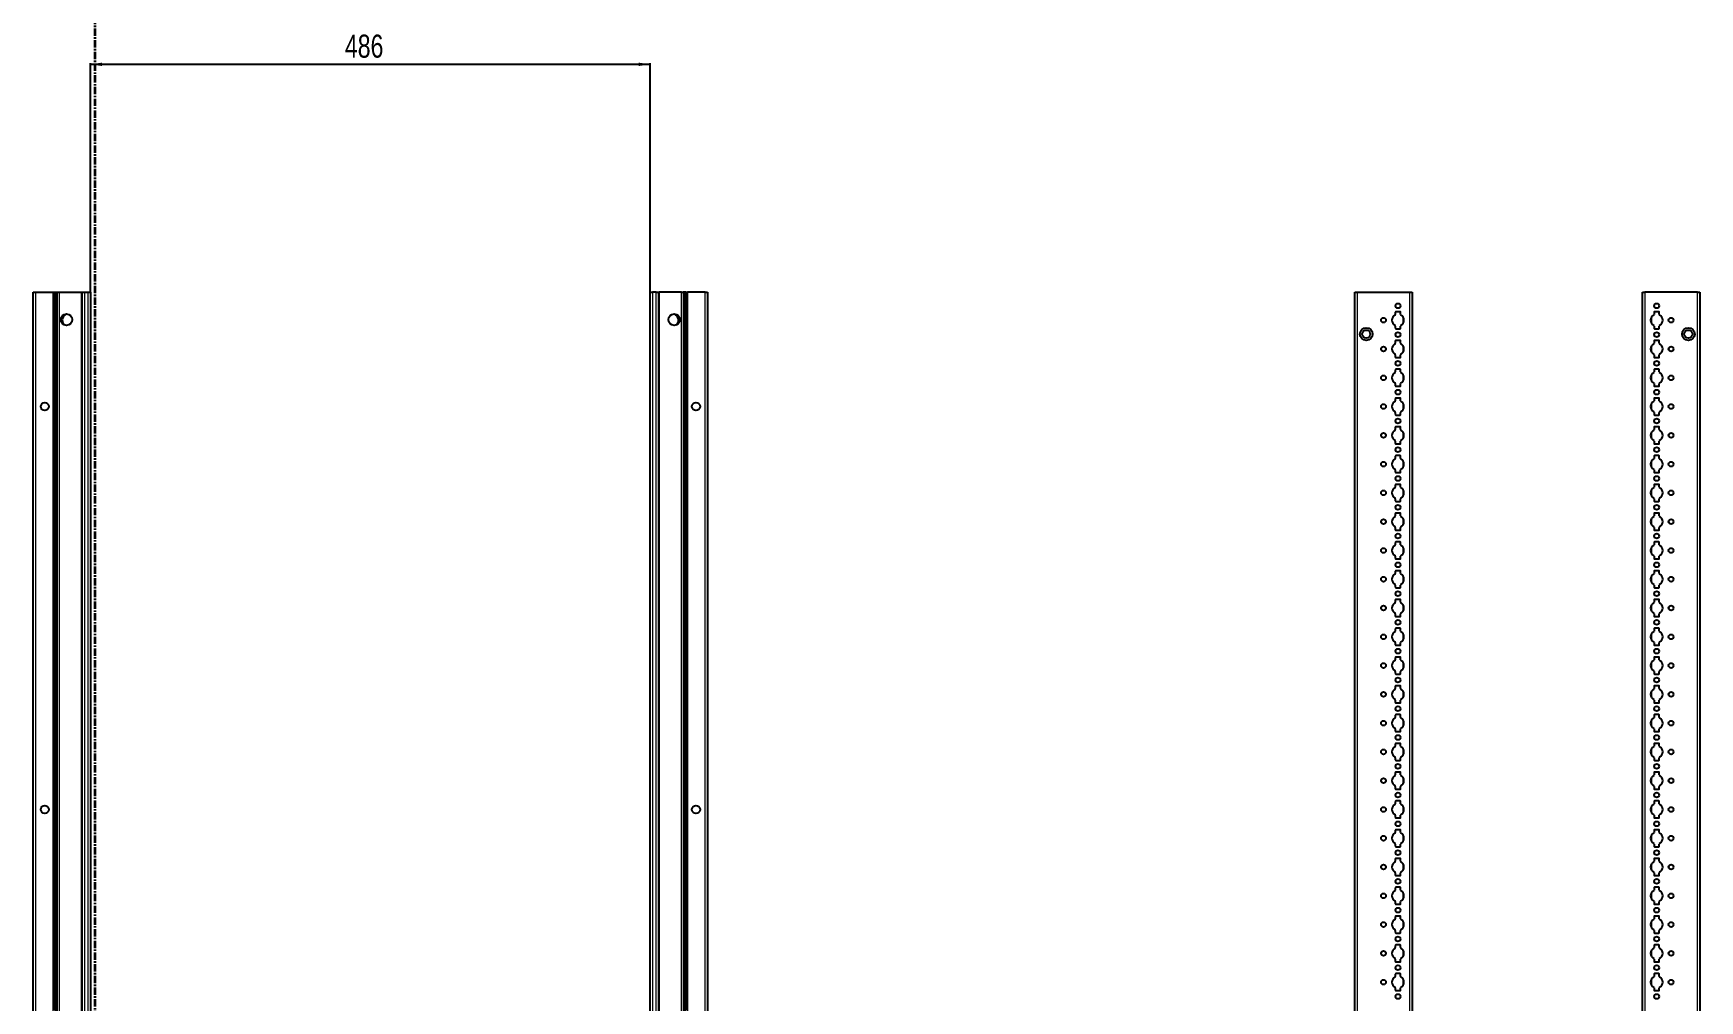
# Model space of a CAD drawing. Header units: millimetres. Extents: x -199 to 2434, y -1847 to 1507.
# Drawn here: x 986 to 2434, y -168 to 672 of the extents above; entities that cross this region are included whole.
import ezdxf

# ---------------------------------------------------------------- set-up
doc = ezdxf.new("R2010")
doc.units = ezdxf.units.MM
doc.linetypes.add('CENTER', pattern=[10.16, 6.35, -1.27, 1.27, -1.27])
doc.layers.add('FORMAT', color=7, linetype='Continuous')
doc.styles.add('SLDTEXTSTYLE0', font='TXT', dxfattribs={"width": 0.75})
doc.dimstyles.new('SLDDIMSTYLE0', dxfattribs={"dimtxt": 20, "dimasz": 10, "dimexe": 0, "dimexo": 0.0625, "dimgap": 5, "dimtad": 2, "dimdec": 1, "dimrnd": 1e-09, "dimzin": 12, "dimdsep": 46, "dimtxsty": 'SLDTEXTSTYLE0', "dimsah": 1, "dimcen": 0.09, "dimadec": 0, "dimazin": 3, "dimtfac": 1, "dimtofl": 0, "dimtmove": 0, "dimatfit": 3, "dimfxl": 0, "dimfrac": 2, "dimtolj": 1, "dimtzin": 12, "dimarcsym": 0})

# ---------------------------------------------------------------- blocks, each defined once
blk = doc.blocks.new('_D_4')
at = {"layer": 'FORMAT'}
for p, q in [((1036, 447.2), (1036, 646)), ((1036, 645), (1522, 645)), ((1522, 447.2), (1522, 646))]:
    blk.add_line(p, q, dxfattribs=at)
for points in [[(1036, 645), (1046, 643.5), (1046, 646.5)], [(1522, 645), (1512, 646.5), (1512, 643.5)]]:
    blk.add_solid(points, dxfattribs=at)
at = {"layer": 'FORMAT', "insert": (1256.9, 670.8), "char_height": 20, "attachment_point": 1, "style": 'SLDTEXTSTYLE0'}
blk.add_mtext('486', dxfattribs=at)

msp = doc.modelspace()

# ---------------------------------------------------------------- linework, layer by layer
at = {"color": 7, "linetype": 'CENTER', "lineweight": 35}
msp.add_line((1039.75, 1499.09), (1039.75, -1103.67), dxfattribs=at)
at = {"color": 7, "linetype": 'Continuous', "lineweight": 25}
for p, q in [((986.32, -851.79), (986.32, 447.21)), ((986.32, 447.21), (988.32, 447.21)), ((988.32, 447.21), (1003.67, 447.21)), ((1003.67, 447.21), (1004.32, 447.21)), ((1004.32, 423.46), (1004.32, 447.21)), ((1004.32, 447.21), (1004.9, 447.21)), ((1004.9, 447.21), (1006.11, 447.21)), ((1006.11, 447.21), (1006.11, -851.79)), ((1006.11, 447.21), (1006.14, 447.21)), ((1006.14, 447.21), (1006.14, -851.79)), ((1006.14, 447.21), (1007.35, 447.21)), ((1007.35, 447.21), (1008.76, 447.21)), ((1008.76, 447.21), (1028.17, 447.21)), ((1028.17, 447.21), (1028.82, 447.21)), ((1028.82, -851.79), (1028.82, 447.21)), ((1028.82, 447.21), (1030.82, 447.21)), ((1030.82, 447.21), (1034.02, 447.21)), ((1034.02, 447.21), (1036.02, 447.21)), ((1036.02, 447.21), (1036.02, -851.79)), ((1522.02, -851.79), (1522.02, 447.21)), ((1522.02, 447.21), (1524.02, 447.21)), ((1527.22, 447.21), (1524.02, 447.21)), ((1527.22, 447.21), (1529.22, 447.21)), ((1529.22, 447.21), (1529.22, -851.79)), ((1529.22, 447.21), (1529.87, 447.21)), ((1549.27, 447.21), (1529.87, 447.21)), ((1549.27, 447.21), (1550.68, 447.21)), ((1551.89, 447.21), (1550.68, 447.21)), ((1551.89, -851.79), (1551.89, 447.21)), ((1551.92, 447.21), (1551.89, 447.21)), ((1551.92, -851.79), (1551.92, 447.21)), ((1553.13, 447.21), (1551.92, 447.21)), ((1553.13, 447.21), (1553.72, 447.21)), ((1553.72, 447.21), (1553.72, 423.46)), ((1553.72, 447.21), (1554.37, 447.21)), ((1569.72, 447.21), (1554.37, 447.21)), ((1569.72, 447.21), (1571.72, 447.21)), ((1571.72, 447.21), (1571.72, -851.79)), ((2134.12, -851.79), (2134.12, 447.21)), ((2134.12, 447.21), (2136.12, 447.21)), ((2136.12, 447.21), (2181.82, 447.21)), ((2181.82, 447.21), (2183.82, 447.21)), ((2183.82, 447.21), (2183.82, -851.79)), ((2383.82, -851.79), (2383.82, 447.21)), ((2383.82, 447.21), (2385.82, 447.21)), ((2431.52, 447.21), (2385.82, 447.21)), ((2431.52, 447.21), (2433.52, 447.21)), ((2433.52, 447.21), (2433.52, -851.79)), ((1004.38, 423.35), (1004.32, 423.46)), ((1004.32, 423.46), (1004.32, 421.96)), ((1004.32, 421.96), (1004.38, 422.06)), ((1004.32, 373.46), (1004.32, 421.96)), ((1004.38, 422.06), (1004.38, 423.35)), ((1014.37, 427.73), (1014.37, 428.14)), ((1543.67, 428.14), (1543.67, 427.73)), ((1553.72, 423.46), (1553.66, 423.35)), ((1553.66, 423.35), (1553.66, 422.06)), ((1553.66, 422.06), (1553.72, 421.96)), ((1553.72, 421.96), (1553.72, 423.46)), ((1553.72, 421.96), (1553.72, 373.46)), ((2169.17, 429.61), (2169.17, 427.73)), ((2173.27, 430.11), (2169.67, 430.11)), ((2173.77, 427.73), (2173.77, 429.61)), ((2393.87, 429.61), (2393.87, 427.73)), ((2397.97, 430.11), (2394.37, 430.11)), ((2398.47, 427.73), (2398.47, 429.61)), ((2169.17, 417.68), (2169.17, 415.81)), ((2169.67, 415.31), (2173.27, 415.31)), ((2173.77, 415.81), (2173.77, 417.68)), ((2393.87, 417.68), (2393.87, 415.81)), ((2394.37, 415.31), (2397.97, 415.31)), ((2398.47, 415.81), (2398.47, 417.68)), ((2169.17, 404.61), (2169.17, 402.73)), ((2169.17, 392.68), (2169.17, 390.81)), ((2173.27, 405.11), (2169.67, 405.11)), ((2173.77, 402.73), (2173.77, 404.61)), ((2173.77, 390.81), (2173.77, 392.68)), ((2393.87, 404.61), (2393.87, 402.73)), ((2393.87, 392.68), (2393.87, 390.81)), ((2397.97, 405.11), (2394.37, 405.11)), ((2398.47, 402.73), (2398.47, 404.61)), ((2398.47, 390.81), (2398.47, 392.68)), ((2169.17, 379.61), (2169.17, 377.73)), ((2169.67, 390.31), (2173.27, 390.31)), ((2173.27, 380.11), (2169.67, 380.11)), ((2173.77, 377.73), (2173.77, 379.61)), ((2393.87, 379.61), (2393.87, 377.73)), ((2394.37, 390.31), (2397.97, 390.31)), ((2397.97, 380.11), (2394.37, 380.11)), ((2398.47, 377.73), (2398.47, 379.61)), ((1004.38, 373.35), (1004.32, 373.46)), ((1004.32, 373.46), (1004.32, 371.96)), ((1004.32, 371.96), (1004.38, 372.06)), ((1004.32, 323.46), (1004.32, 371.96)), ((1004.38, 372.06), (1004.38, 373.35)), ((1553.72, 373.46), (1553.66, 373.35)), ((1553.66, 373.35), (1553.66, 372.06)), ((1553.66, 372.06), (1553.72, 371.96)), ((1553.72, 371.96), (1553.72, 373.46)), ((1553.72, 371.96), (1553.72, 323.46)), ((2169.17, 367.68), (2169.17, 365.81)), ((2169.67, 365.31), (2173.27, 365.31)), ((2173.77, 365.81), (2173.77, 367.68)), ((2393.87, 367.68), (2393.87, 365.81)), ((2394.37, 365.31), (2397.97, 365.31)), ((2398.47, 365.81), (2398.47, 367.68)), ((2169.17, 354.61), (2169.17, 352.73)), ((2173.27, 355.11), (2169.67, 355.11)), ((2173.77, 352.73), (2173.77, 354.61)), ((2393.87, 354.61), (2393.87, 352.73)), ((2397.97, 355.11), (2394.37, 355.11)), ((2398.47, 352.73), (2398.47, 354.61)), ((2169.17, 342.68), (2169.17, 340.81)), ((2169.67, 340.31), (2173.27, 340.31)), ((2173.77, 340.81), (2173.77, 342.68)), ((2393.87, 342.68), (2393.87, 340.81)), ((2394.37, 340.31), (2397.97, 340.31)), ((2398.47, 340.81), (2398.47, 342.68)), ((1004.38, 323.35), (1004.32, 323.46)), ((1004.32, 323.46), (1004.32, 321.96)), ((1004.32, 321.96), (1004.38, 322.06)), ((1004.32, 273.46), (1004.32, 321.96)), ((1004.38, 322.06), (1004.38, 323.35)), ((1553.72, 323.46), (1553.66, 323.35)), ((1553.66, 323.35), (1553.66, 322.06)), ((1553.66, 322.06), (1553.72, 321.96)), ((1553.72, 321.96), (1553.72, 323.46)), ((1553.72, 321.96), (1553.72, 273.46)), ((2169.17, 329.61), (2169.17, 327.73)), ((2173.27, 330.11), (2169.67, 330.11)), ((2173.77, 327.73), (2173.77, 329.61)), ((2393.87, 329.61), (2393.87, 327.73)), ((2397.97, 330.11), (2394.37, 330.11)), ((2398.47, 327.73), (2398.47, 329.61)), ((2169.17, 317.68), (2169.17, 315.81)), ((2169.17, 304.61), (2169.17, 302.73)), ((2169.67, 315.31), (2173.27, 315.31)), ((2173.27, 305.11), (2169.67, 305.11)), ((2173.77, 315.81), (2173.77, 317.68)), ((2173.77, 302.73), (2173.77, 304.61)), ((2393.87, 317.68), (2393.87, 315.81)), ((2393.87, 304.61), (2393.87, 302.73)), ((2394.37, 315.31), (2397.97, 315.31)), ((2397.97, 305.11), (2394.37, 305.11)), ((2398.47, 315.81), (2398.47, 317.68)), ((2398.47, 302.73), (2398.47, 304.61)), ((2169.17, 292.68), (2169.17, 290.81)), ((2169.67, 290.31), (2173.27, 290.31)), ((2173.77, 290.81), (2173.77, 292.68)), ((2393.87, 292.68), (2393.87, 290.81)), ((2394.37, 290.31), (2397.97, 290.31)), ((2398.47, 290.81), (2398.47, 292.68)), ((2169.17, 279.61), (2169.17, 277.73)), ((2173.27, 280.11), (2169.67, 280.11)), ((2173.77, 277.73), (2173.77, 279.61)), ((2393.87, 279.61), (2393.87, 277.73)), ((2397.97, 280.11), (2394.37, 280.11)), ((2398.47, 277.73), (2398.47, 279.61)), ((1004.38, 273.35), (1004.32, 273.46)), ((1004.32, 273.46), (1004.32, 271.96)), ((1004.32, 271.96), (1004.38, 272.06)), ((1004.32, 223.46), (1004.32, 271.96)), ((1004.38, 272.06), (1004.38, 273.35)), ((1553.72, 273.46), (1553.66, 273.35)), ((1553.66, 273.35), (1553.66, 272.06)), ((1553.66, 272.06), (1553.72, 271.96)), ((1553.72, 271.96), (1553.72, 273.46)), ((1553.72, 271.96), (1553.72, 223.46)), ((2169.17, 267.68), (2169.17, 265.81)), ((2169.67, 265.31), (2173.27, 265.31)), ((2173.77, 265.81), (2173.77, 267.68)), ((2393.87, 267.68), (2393.87, 265.81)), ((2394.37, 265.31), (2397.97, 265.31)), ((2398.47, 265.81), (2398.47, 267.68)), ((2169.17, 254.61), (2169.17, 252.73)), ((2173.27, 255.11), (2169.67, 255.11)), ((2173.77, 252.73), (2173.77, 254.61)), ((2393.87, 254.61), (2393.87, 252.73)), ((2397.97, 255.11), (2394.37, 255.11)), ((2398.47, 252.73), (2398.47, 254.61)), ((2169.17, 242.68), (2169.17, 240.81)), ((2169.67, 240.31), (2173.27, 240.31)), ((2173.77, 240.81), (2173.77, 242.68)), ((2393.87, 242.68), (2393.87, 240.81)), ((2394.37, 240.31), (2397.97, 240.31)), ((2398.47, 240.81), (2398.47, 242.68)), ((1004.38, 223.35), (1004.32, 223.46)), ((1004.32, 223.46), (1004.32, 221.96)), ((1004.32, 221.96), (1004.38, 222.06)), ((1004.32, 173.46), (1004.32, 221.96)), ((1004.38, 222.06), (1004.38, 223.35)), ((1553.72, 223.46), (1553.66, 223.35)), ((1553.66, 223.35), (1553.66, 222.06)), ((1553.66, 222.06), (1553.72, 221.96)), ((1553.72, 221.96), (1553.72, 223.46)), ((1553.72, 221.96), (1553.72, 173.46)), ((2169.17, 229.61), (2169.17, 227.73)), ((2169.17, 217.68), (2169.17, 215.81)), ((2173.27, 230.11), (2169.67, 230.11)), ((2173.77, 227.73), (2173.77, 229.61)), ((2173.77, 215.81), (2173.77, 217.68)), ((2393.87, 229.61), (2393.87, 227.73)), ((2393.87, 217.68), (2393.87, 215.81)), ((2397.97, 230.11), (2394.37, 230.11)), ((2398.47, 227.73), (2398.47, 229.61)), ((2398.47, 215.81), (2398.47, 217.68)), ((2169.17, 204.61), (2169.17, 202.73)), ((2169.67, 215.31), (2173.27, 215.31)), ((2173.27, 205.11), (2169.67, 205.11)), ((2173.77, 202.73), (2173.77, 204.61)), ((2393.87, 204.61), (2393.87, 202.73)), ((2394.37, 215.31), (2397.97, 215.31)), ((2397.97, 205.11), (2394.37, 205.11)), ((2398.47, 202.73), (2398.47, 204.61)), ((2169.17, 192.68), (2169.17, 190.81)), ((2169.67, 190.31), (2173.27, 190.31)), ((2173.77, 190.81), (2173.77, 192.68)), ((2393.87, 192.68), (2393.87, 190.81)), ((2394.37, 190.31), (2397.97, 190.31)), ((2398.47, 190.81), (2398.47, 192.68)), ((2169.17, 179.61), (2169.17, 177.73)), ((2173.27, 180.11), (2169.67, 180.11)), ((2173.77, 177.73), (2173.77, 179.61)), ((2393.87, 179.61), (2393.87, 177.73)), ((2397.97, 180.11), (2394.37, 180.11)), ((2398.47, 177.73), (2398.47, 179.61)), ((1004.38, 173.35), (1004.32, 173.46)), ((1004.32, 173.46), (1004.32, 171.96)), ((1004.32, 171.96), (1004.38, 172.06)), ((1004.32, 123.46), (1004.32, 171.96)), ((1004.38, 172.06), (1004.38, 173.35)), ((1553.72, 173.46), (1553.66, 173.35)), ((1553.66, 173.35), (1553.66, 172.06)), ((1553.66, 172.06), (1553.72, 171.96)), ((1553.72, 171.96), (1553.72, 173.46)), ((1553.72, 171.96), (1553.72, 123.46)), ((2169.17, 167.68), (2169.17, 165.81)), ((2169.67, 165.31), (2173.27, 165.31)), ((2173.77, 165.81), (2173.77, 167.68)), ((2393.87, 167.68), (2393.87, 165.81)), ((2394.37, 165.31), (2397.97, 165.31)), ((2398.47, 165.81), (2398.47, 167.68)), ((2169.17, 154.61), (2169.17, 152.73)), ((2173.27, 155.11), (2169.67, 155.11)), ((2173.77, 152.73), (2173.77, 154.61)), ((2393.87, 154.61), (2393.87, 152.73)), ((2397.97, 155.11), (2394.37, 155.11)), ((2398.47, 152.73), (2398.47, 154.61)), ((2169.17, 142.68), (2169.17, 140.81)), ((2169.67, 140.31), (2173.27, 140.31)), ((2173.77, 140.81), (2173.77, 142.68)), ((2393.87, 142.68), (2393.87, 140.81)), ((2394.37, 140.31), (2397.97, 140.31)), ((2398.47, 140.81), (2398.47, 142.68)), ((1004.38, 123.35), (1004.32, 123.46)), ((1004.32, 123.46), (1004.32, 121.96)), ((1004.32, 121.96), (1004.38, 122.06)), ((1004.32, 73.46), (1004.32, 121.96)), ((1004.38, 122.06), (1004.38, 123.35)), ((1553.72, 123.46), (1553.66, 123.35)), ((1553.66, 123.35), (1553.66, 122.06)), ((1553.66, 122.06), (1553.72, 121.96)), ((1553.72, 121.96), (1553.72, 123.46)), ((1553.72, 121.96), (1553.72, 73.46)), ((2169.17, 129.61), (2169.17, 127.73)), ((2169.17, 117.68), (2169.17, 115.81)), ((2173.27, 130.11), (2169.67, 130.11)), ((2173.77, 127.73), (2173.77, 129.61)), ((2173.77, 115.81), (2173.77, 117.68)), ((2393.87, 129.61), (2393.87, 127.73)), ((2393.87, 117.68), (2393.87, 115.81)), ((2397.97, 130.11), (2394.37, 130.11)), ((2398.47, 127.73), (2398.47, 129.61)), ((2398.47, 115.81), (2398.47, 117.68)), ((2169.17, 104.61), (2169.17, 102.73)), ((2169.67, 115.31), (2173.27, 115.31)), ((2173.27, 105.11), (2169.67, 105.11)), ((2173.77, 102.73), (2173.77, 104.61)), ((2393.87, 104.61), (2393.87, 102.73)), ((2394.37, 115.31), (2397.97, 115.31)), ((2397.97, 105.11), (2394.37, 105.11)), ((2398.47, 102.73), (2398.47, 104.61)), ((2169.17, 92.68), (2169.17, 90.81)), ((2169.67, 90.31), (2173.27, 90.31)), ((2173.77, 90.81), (2173.77, 92.68)), ((2393.87, 92.68), (2393.87, 90.81)), ((2394.37, 90.31), (2397.97, 90.31)), ((2398.47, 90.81), (2398.47, 92.68)), ((1004.38, 73.35), (1004.32, 73.46)), ((1004.32, 73.46), (1004.32, 71.96)), ((1004.38, 72.06), (1004.38, 73.35)), ((1553.72, 73.46), (1553.66, 73.35)), ((1553.66, 73.35), (1553.66, 72.06)), ((1553.72, 71.96), (1553.72, 73.46)), ((2169.17, 79.61), (2169.17, 77.73)), ((2173.27, 80.11), (2169.67, 80.11)), ((2173.77, 77.73), (2173.77, 79.61)), ((2393.87, 79.61), (2393.87, 77.73)), ((2397.97, 80.11), (2394.37, 80.11)), ((2398.47, 77.73), (2398.47, 79.61)), ((1004.32, 71.96), (1004.38, 72.06)), ((1004.32, 23.46), (1004.32, 71.96)), ((1553.66, 72.06), (1553.72, 71.96)), ((1553.72, 71.96), (1553.72, 23.46)), ((2169.17, 67.68), (2169.17, 65.81)), ((2169.67, 65.31), (2173.27, 65.31)), ((2173.77, 65.81), (2173.77, 67.68)), ((2393.87, 67.68), (2393.87, 65.81)), ((2394.37, 65.31), (2397.97, 65.31)), ((2398.47, 65.81), (2398.47, 67.68)), ((2169.17, 54.61), (2169.17, 52.73)), ((2173.27, 55.11), (2169.67, 55.11)), ((2173.77, 52.73), (2173.77, 54.61)), ((2393.87, 54.61), (2393.87, 52.73)), ((2397.97, 55.11), (2394.37, 55.11)), ((2398.47, 52.73), (2398.47, 54.61)), ((2169.17, 42.68), (2169.17, 40.81)), ((2169.17, 29.61), (2169.17, 27.73)), ((2169.67, 40.31), (2173.27, 40.31)), ((2173.27, 30.11), (2169.67, 30.11)), ((2173.77, 40.81), (2173.77, 42.68)), ((2173.77, 27.73), (2173.77, 29.61)), ((2393.87, 42.68), (2393.87, 40.81)), ((2393.87, 29.61), (2393.87, 27.73)), ((2394.37, 40.31), (2397.97, 40.31)), ((2397.97, 30.11), (2394.37, 30.11)), ((2398.47, 40.81), (2398.47, 42.68)), ((2398.47, 27.73), (2398.47, 29.61)), ((1004.38, 23.35), (1004.32, 23.46)), ((1004.32, 23.46), (1004.32, 21.96)), ((1004.32, 21.96), (1004.38, 22.06)), ((1004.32, -26.54), (1004.32, 21.96)), ((1004.38, 22.06), (1004.38, 23.35)), ((1553.72, 23.46), (1553.66, 23.35)), ((1553.66, 23.35), (1553.66, 22.06)), ((1553.66, 22.06), (1553.72, 21.96)), ((1553.72, 21.96), (1553.72, 23.46)), ((1553.72, 21.96), (1553.72, -26.54)), ((2169.17, 17.68), (2169.17, 15.81)), ((2169.67, 15.31), (2173.27, 15.31)), ((2173.77, 15.81), (2173.77, 17.68)), ((2393.87, 17.68), (2393.87, 15.81)), ((2394.37, 15.31), (2397.97, 15.31)), ((2398.47, 15.81), (2398.47, 17.68)), ((2169.17, 4.61), (2169.17, 2.73)), ((2173.27, 5.11), (2169.67, 5.11)), ((2173.77, 2.73), (2173.77, 4.61)), ((2393.87, 4.61), (2393.87, 2.73)), ((2397.97, 5.11), (2394.37, 5.11)), ((2398.47, 2.73), (2398.47, 4.61)), ((2169.17, -7.32), (2169.17, -9.19)), ((2169.67, -9.69), (2173.27, -9.69)), ((2173.77, -9.19), (2173.77, -7.32)), ((2393.87, -7.32), (2393.87, -9.19)), ((2394.37, -9.69), (2397.97, -9.69)), ((2398.47, -9.19), (2398.47, -7.32)), ((1004.38, -26.65), (1004.32, -26.54)), ((1004.32, -26.54), (1004.32, -28.04)), ((1004.32, -28.04), (1004.38, -27.94)), ((1004.32, -76.54), (1004.32, -28.04)), ((1004.38, -27.94), (1004.38, -26.65)), ((1553.72, -26.54), (1553.66, -26.65)), ((1553.66, -26.65), (1553.66, -27.94)), ((1553.66, -27.94), (1553.72, -28.04)), ((1553.72, -28.04), (1553.72, -26.54)), ((1553.72, -28.04), (1553.72, -76.54)), ((2169.17, -20.39), (2169.17, -22.27)), ((2173.27, -19.89), (2169.67, -19.89)), ((2173.77, -22.27), (2173.77, -20.39)), ((2393.87, -20.39), (2393.87, -22.27)), ((2397.97, -19.89), (2394.37, -19.89)), ((2398.47, -22.27), (2398.47, -20.39)), ((2169.17, -32.32), (2169.17, -34.19)), ((2169.67, -34.69), (2173.27, -34.69)), ((2173.77, -34.19), (2173.77, -32.32)), ((2393.87, -32.32), (2393.87, -34.19)), ((2394.37, -34.69), (2397.97, -34.69)), ((2398.47, -34.19), (2398.47, -32.32)), ((2169.17, -45.39), (2169.17, -47.27)), ((2169.17, -57.32), (2169.17, -59.19)), ((2173.27, -44.89), (2169.67, -44.89)), ((2173.77, -47.27), (2173.77, -45.39)), ((2173.77, -59.19), (2173.77, -57.32)), ((2393.87, -45.39), (2393.87, -47.27)), ((2393.87, -57.32), (2393.87, -59.19)), ((2397.97, -44.89), (2394.37, -44.89)), ((2398.47, -47.27), (2398.47, -45.39)), ((2398.47, -59.19), (2398.47, -57.32)), ((2169.17, -70.39), (2169.17, -72.27)), ((2169.67, -59.69), (2173.27, -59.69)), ((2173.27, -69.89), (2169.67, -69.89)), ((2173.77, -72.27), (2173.77, -70.39)), ((2393.87, -70.39), (2393.87, -72.27)), ((2394.37, -59.69), (2397.97, -59.69)), ((2397.97, -69.89), (2394.37, -69.89)), ((2398.47, -72.27), (2398.47, -70.39)), ((1004.38, -76.65), (1004.32, -76.54)), ((1004.32, -76.54), (1004.32, -78.04)), ((1004.32, -78.04), (1004.38, -77.94)), ((1004.32, -126.54), (1004.32, -78.04)), ((1004.38, -77.94), (1004.38, -76.65)), ((1553.72, -76.54), (1553.66, -76.65)), ((1553.66, -76.65), (1553.66, -77.94)), ((1553.66, -77.94), (1553.72, -78.04)), ((1553.72, -78.04), (1553.72, -76.54)), ((1553.72, -78.04), (1553.72, -126.54)), ((2169.17, -82.32), (2169.17, -84.19)), ((2169.67, -84.69), (2173.27, -84.69)), ((2173.77, -84.19), (2173.77, -82.32)), ((2393.87, -82.32), (2393.87, -84.19)), ((2394.37, -84.69), (2397.97, -84.69)), ((2398.47, -84.19), (2398.47, -82.32)), ((2169.17, -95.39), (2169.17, -97.27)), ((2173.27, -94.89), (2169.67, -94.89)), ((2173.77, -97.27), (2173.77, -95.39)), ((2393.87, -95.39), (2393.87, -97.27)), ((2397.97, -94.89), (2394.37, -94.89)), ((2398.47, -97.27), (2398.47, -95.39)), ((2169.17, -107.32), (2169.17, -109.19)), ((2169.67, -109.69), (2173.27, -109.69)), ((2173.77, -109.19), (2173.77, -107.32)), ((2393.87, -107.32), (2393.87, -109.19)), ((2394.37, -109.69), (2397.97, -109.69)), ((2398.47, -109.19), (2398.47, -107.32)), ((1004.38, -126.65), (1004.32, -126.54)), ((1004.32, -126.54), (1004.32, -128.04)), ((1004.32, -128.04), (1004.38, -127.94)), ((1004.32, -176.54), (1004.32, -128.04)), ((1004.38, -127.94), (1004.38, -126.65)), ((1553.72, -126.54), (1553.66, -126.65)), ((1553.66, -126.65), (1553.66, -127.94)), ((1553.66, -127.94), (1553.72, -128.04)), ((1553.72, -128.04), (1553.72, -126.54)), ((1553.72, -128.04), (1553.72, -176.54)), ((2169.17, -120.39), (2169.17, -122.27)), ((2173.27, -119.89), (2169.67, -119.89)), ((2173.77, -122.27), (2173.77, -120.39)), ((2393.87, -120.39), (2393.87, -122.27)), ((2397.97, -119.89), (2394.37, -119.89)), ((2398.47, -122.27), (2398.47, -120.39)), ((2169.17, -132.32), (2169.17, -134.19)), ((2169.67, -134.69), (2173.27, -134.69)), ((2173.77, -134.19), (2173.77, -132.32)), ((2393.87, -132.32), (2393.87, -134.19)), ((2394.37, -134.69), (2397.97, -134.69)), ((2398.47, -134.19), (2398.47, -132.32)), ((2169.17, -145.39), (2169.17, -147.27)), ((2169.17, -157.32), (2169.17, -159.19)), ((2173.27, -144.89), (2169.67, -144.89)), ((2173.77, -147.27), (2173.77, -145.39)), ((2173.77, -159.19), (2173.77, -157.32)), ((2393.87, -145.39), (2393.87, -147.27)), ((2393.87, -157.32), (2393.87, -159.19)), ((2397.97, -144.89), (2394.37, -144.89)), ((2398.47, -147.27), (2398.47, -145.39)), ((2398.47, -159.19), (2398.47, -157.32)), ((2169.67, -159.69), (2173.27, -159.69)), ((2394.37, -159.69), (2397.97, -159.69))]:
    msp.add_line(p, q, dxfattribs=at)
at = {"color": 8, "linetype": 'Continuous', "lineweight": 18}
for p, q in [((988.32, 447.21), (988.32, -851.79)), ((1003.67, -851.79), (1003.67, 447.21)), ((1004.9, 447.21), (1004.9, -851.79)), ((1007.35, -851.79), (1007.35, 447.21)), ((1008.76, 447.21), (1008.76, -851.79)), ((1028.17, -851.79), (1028.17, 447.21)), ((1030.82, 447.21), (1030.82, -851.79)), ((1034.02, -851.79), (1034.02, 447.21)), ((1524.02, 447.21), (1524.02, -851.79)), ((1527.22, -851.79), (1527.22, 447.21)), ((1529.87, 447.21), (1529.87, -851.79)), ((1549.27, -851.79), (1549.27, 447.21)), ((1550.68, 447.21), (1550.68, -851.79)), ((1553.13, -851.79), (1553.13, 447.21)), ((1554.37, 447.21), (1554.37, -851.79)), ((1569.72, -851.79), (1569.72, 447.21)), ((2136.12, 447.21), (2136.12, -851.79)), ((2181.82, -851.79), (2181.82, 447.21)), ((2385.82, 447.21), (2385.82, -851.79)), ((2431.52, -851.79), (2431.52, 447.21)), ((2175.97, 420), (2175.97, 425.41)), ((2391.67, 425.41), (2391.67, 420)), ((2175.97, 395), (2175.97, 400.41)), ((2391.67, 400.41), (2391.67, 395)), ((2175.97, 370), (2175.97, 375.41)), ((2391.67, 375.41), (2391.67, 370)), ((2175.97, 345), (2175.97, 350.41)), ((2391.67, 350.41), (2391.67, 345)), ((2175.97, 320), (2175.97, 325.41)), ((2391.67, 325.41), (2391.67, 320)), ((2175.97, 295), (2175.97, 300.41)), ((2391.67, 300.41), (2391.67, 295)), ((2175.97, 270), (2175.97, 275.41)), ((2391.67, 275.41), (2391.67, 270)), ((2175.97, 245), (2175.97, 250.41)), ((2391.67, 250.41), (2391.67, 245)), ((2175.97, 220), (2175.97, 225.41)), ((2391.67, 225.41), (2391.67, 220)), ((2175.97, 195), (2175.97, 200.41)), ((2391.67, 200.41), (2391.67, 195)), ((2175.97, 170), (2175.97, 175.41)), ((2391.67, 175.41), (2391.67, 170)), ((2175.97, 145), (2175.97, 150.41)), ((2391.67, 150.41), (2391.67, 145)), ((2175.97, 120), (2175.97, 125.41)), ((2391.67, 125.41), (2391.67, 120)), ((2175.97, 95), (2175.97, 100.41)), ((2391.67, 100.41), (2391.67, 95)), ((2175.97, 70), (2175.97, 75.41)), ((2391.67, 75.41), (2391.67, 70)), ((2175.97, 45), (2175.97, 50.41)), ((2391.67, 50.41), (2391.67, 45)), ((2175.97, 20), (2175.97, 25.41)), ((2391.67, 25.41), (2391.67, 20)), ((2175.97, -5), (2175.97, 0.41)), ((2391.67, 0.41), (2391.67, -5)), ((2175.97, -30), (2175.97, -24.59)), ((2391.67, -24.59), (2391.67, -30)), ((2175.97, -55), (2175.97, -49.59)), ((2391.67, -49.59), (2391.67, -55)), ((2175.97, -80), (2175.97, -74.59)), ((2391.67, -74.59), (2391.67, -80)), ((2175.97, -105), (2175.97, -99.59)), ((2391.67, -99.59), (2391.67, -105)), ((2175.97, -130), (2175.97, -124.59)), ((2391.67, -124.59), (2391.67, -130)), ((2175.97, -155), (2175.97, -149.59)), ((2391.67, -149.59), (2391.67, -155))]:
    msp.add_line(p, q, dxfattribs=at)
at = {"color": 7, "linetype": 'Continuous', "lineweight": 25}
for centre, radius in [((2171.47, 435.21), 2.12), ((2396.17, 435.21), 2.12), ((1015.17, 423.21), 5), ((1542.87, 423.21), 5), ((2158.97, 422.71), 2.12), ((2408.67, 422.71), 2.12), ((2143.97, 410.71), 5.5), ((2143.97, 410.71), 3.5), ((2171.47, 410.21), 2.12), ((2396.17, 410.21), 2.12), ((2423.67, 410.71), 5.5), ((2423.67, 410.71), 3.5), ((2158.97, 397.71), 2.12), ((2408.67, 397.71), 2.12), ((2171.47, 385.21), 2.12), ((2396.17, 385.21), 2.12), ((2158.97, 372.71), 2.12), ((2171.47, 360.21), 2.12), ((2396.17, 360.21), 2.12), ((2408.67, 372.71), 2.12), ((996.22, 347.71), 3.5), ((1561.82, 347.71), 3.5), ((2158.97, 347.71), 2.12), ((2408.67, 347.71), 2.12), ((2171.47, 335.21), 2.12), ((2396.17, 335.21), 2.12), ((2158.97, 322.71), 2.12), ((2408.67, 322.71), 2.12), ((2171.47, 310.21), 2.12), ((2396.17, 310.21), 2.12), ((2158.97, 297.71), 2.12), ((2408.67, 297.71), 2.12), ((2171.47, 285.21), 2.12), ((2396.17, 285.21), 2.12), ((2158.97, 272.71), 2.12), ((2171.47, 260.21), 2.12), ((2396.17, 260.21), 2.12), ((2408.67, 272.71), 2.12), ((2158.97, 247.71), 2.12), ((2408.67, 247.71), 2.12), ((2171.47, 235.21), 2.12), ((2396.17, 235.21), 2.12), ((2158.97, 222.71), 2.12), ((2408.67, 222.71), 2.12), ((2171.47, 210.21), 2.12), ((2396.17, 210.21), 2.12), ((2158.97, 197.71), 2.12), ((2408.67, 197.71), 2.12), ((2158.97, 172.71), 2.12), ((2171.47, 185.21), 2.12), ((2396.17, 185.21), 2.12), ((2408.67, 172.71), 2.12), ((2171.47, 160.21), 2.12), ((2396.17, 160.21), 2.12), ((2158.97, 147.71), 2.12), ((2408.67, 147.71), 2.12), ((2171.47, 135.21), 2.12), ((2396.17, 135.21), 2.12), ((2158.97, 122.71), 2.12), ((2408.67, 122.71), 2.12), ((2171.47, 110.21), 2.12), ((2396.17, 110.21), 2.12), ((2158.97, 97.71), 2.12), ((2171.47, 85.21), 2.12), ((2396.17, 85.21), 2.12), ((2408.67, 97.71), 2.12), ((2158.97, 72.71), 2.12), ((2408.67, 72.71), 2.12), ((2171.47, 60.21), 2.12), ((2396.17, 60.21), 2.12), ((2158.97, 47.71), 2.12), ((2408.67, 47.71), 2.12), ((2171.47, 35.21), 2.12), ((2396.17, 35.21), 2.12), ((2158.97, 22.71), 2.12), ((2408.67, 22.71), 2.12), ((996.22, -2.29), 3.5), ((1561.82, -2.29), 3.5), ((2171.47, 10.21), 2.12), ((2396.17, 10.21), 2.12), ((2158.97, -2.29), 2.12), ((2171.47, -14.79), 2.12), ((2396.17, -14.79), 2.12), ((2408.67, -2.29), 2.12), ((2158.97, -27.29), 2.12), ((2408.67, -27.29), 2.12), ((2171.47, -39.79), 2.12), ((2396.17, -39.79), 2.12), ((2158.97, -52.29), 2.12), ((2408.67, -52.29), 2.12), ((2171.47, -64.79), 2.12), ((2396.17, -64.79), 2.12), ((2158.97, -77.29), 2.12), ((2408.67, -77.29), 2.12), ((2158.97, -102.29), 2.12), ((2171.47, -89.79), 2.12), ((2396.17, -89.79), 2.12), ((2408.67, -102.29), 2.12), ((2171.47, -114.79), 2.12), ((2396.17, -114.79), 2.12), ((2158.97, -127.29), 2.12), ((2408.67, -127.29), 2.12), ((2171.47, -139.79), 2.12), ((2396.17, -139.79), 2.12), ((2158.97, -152.29), 2.12), ((2408.67, -152.29), 2.12), ((2171.47, -164.79), 2.12), ((2396.17, -164.79), 2.12)]:
    msp.add_circle(centre, radius, dxfattribs=at)
for centre, radius, start, end in [((1016.67, 422.71), 5.25, 119.14074, 233.81087), ((1013.87, 427.73), 0.5, 299.14074, 0), ((1544.17, 427.73), 0.5, 180, 240.85926), ((1541.37, 422.71), 5.25, 306.18904, 60.85926), ((2171.47, 422.71), 5.25, 119.14074, 240.85926), ((2168.67, 427.73), 0.5, 299.14074, 0), ((2169.67, 429.61), 0.5, 90, 180), ((2173.27, 429.61), 0.5, 0, 90), ((2174.27, 427.73), 0.5, 180, 240.85926), ((2171.47, 422.71), 5.25, 299.14074, 60.85926), ((2396.17, 422.71), 5.25, 119.14074, 240.85926), ((2393.37, 427.73), 0.5, 299.14074, 0), ((2394.37, 429.61), 0.5, 90, 180), ((2397.97, 429.61), 0.5, 360, 90), ((2398.97, 427.73), 0.5, 180, 240.85926), ((2396.17, 422.71), 5.25, 299.14074, 60.85926), ((2168.67, 417.68), 0.5, 0, 60.85926), ((2169.67, 415.81), 0.5, 180, 270), ((2173.27, 415.81), 0.5, 270, 0), ((2174.27, 417.68), 0.5, 119.14074, 180), ((2393.37, 417.68), 0.5, 0, 60.85926), ((2394.37, 415.81), 0.5, 180, 270), ((2397.97, 415.81), 0.5, 270, 0), ((2398.97, 417.68), 0.5, 119.14074, 180), ((2171.47, 397.71), 5.25, 119.14074, 240.85926), ((2168.67, 402.73), 0.5, 299.14074, 0), ((2168.67, 392.68), 0.5, 0, 60.85926), ((2169.67, 404.61), 0.5, 90, 180), ((2169.67, 390.81), 0.5, 180, 270), ((2173.27, 404.61), 0.5, 0, 90), ((2173.27, 390.81), 0.5, 270, 0), ((2174.27, 402.73), 0.5, 180, 240.85926), ((2174.27, 392.68), 0.5, 119.14074, 180), ((2171.47, 397.71), 5.25, 299.14074, 60.85926), ((2396.17, 397.71), 5.25, 119.14074, 240.85926), ((2393.37, 402.73), 0.5, 299.14074, 0), ((2393.37, 392.68), 0.5, 0, 60.85926), ((2394.37, 404.61), 0.5, 90, 180), ((2394.37, 390.81), 0.5, 180, 270), ((2397.97, 404.61), 0.5, 0, 90), ((2397.97, 390.81), 0.5, 270, 0), ((2398.97, 402.73), 0.5, 180, 240.85926), ((2398.97, 392.68), 0.5, 119.14074, 180), ((2396.17, 397.71), 5.25, 299.14074, 60.85926), ((2171.47, 372.71), 5.25, 119.14074, 240.85926), ((2168.67, 377.73), 0.5, 299.14074, 0), ((2169.67, 379.61), 0.5, 90, 180), ((2173.27, 379.61), 0.5, 0, 90), ((2174.27, 377.73), 0.5, 180, 240.85926), ((2171.47, 372.71), 5.25, 299.14074, 60.85926), ((2396.17, 372.71), 5.25, 119.14074, 240.85926), ((2393.37, 377.73), 0.5, 299.14074, 0), ((2394.37, 379.61), 0.5, 90, 180), ((2397.97, 379.61), 0.5, 0, 90), ((2398.97, 377.73), 0.5, 180, 240.85926), ((2396.17, 372.71), 5.25, 299.14074, 60.85926), ((2168.67, 367.68), 0.5, 0, 60.85926), ((2169.67, 365.81), 0.5, 180, 270), ((2173.27, 365.81), 0.5, 270, 0), ((2174.27, 367.68), 0.5, 119.14074, 180), ((2393.37, 367.68), 0.5, 0, 60.85926), ((2394.37, 365.81), 0.5, 180, 270), ((2397.97, 365.81), 0.5, 270, 0), ((2398.97, 367.68), 0.5, 119.14074, 180), ((2171.47, 347.71), 5.25, 119.14074, 240.85926), ((2168.67, 352.73), 0.5, 299.14074, 0), ((2169.67, 354.61), 0.5, 90, 180), ((2173.27, 354.61), 0.5, 0, 90), ((2174.27, 352.73), 0.5, 180, 240.85926), ((2171.47, 347.71), 5.25, 299.14074, 60.85926), ((2396.17, 347.71), 5.25, 119.14074, 240.85926), ((2393.37, 352.73), 0.5, 299.14074, 0), ((2394.37, 354.61), 0.5, 90, 180), ((2397.97, 354.61), 0.5, 0, 90), ((2398.97, 352.73), 0.5, 180, 240.85926), ((2396.17, 347.71), 5.25, 299.14074, 60.85926), ((2168.67, 342.68), 0.5, 0, 60.85926), ((2169.67, 340.81), 0.5, 180, 270), ((2173.27, 340.81), 0.5, 270, 0), ((2174.27, 342.68), 0.5, 119.14074, 180), ((2393.37, 342.68), 0.5, 0, 60.85926), ((2394.37, 340.81), 0.5, 180, 270), ((2397.97, 340.81), 0.5, 270, 0), ((2398.97, 342.68), 0.5, 119.14074, 180), ((2171.47, 322.71), 5.25, 119.14074, 240.85926), ((2168.67, 327.73), 0.5, 299.14074, 0), ((2169.67, 329.61), 0.5, 90, 180), ((2173.27, 329.61), 0.5, 0, 90), ((2174.27, 327.73), 0.5, 180, 240.85926), ((2171.47, 322.71), 5.25, 299.14074, 60.85926), ((2396.17, 322.71), 5.25, 119.14074, 240.85926), ((2393.37, 327.73), 0.5, 299.14074, 0), ((2394.37, 329.61), 0.5, 90, 180), ((2397.97, 329.61), 0.5, 0, 90), ((2398.97, 327.73), 0.5, 180, 240.85926), ((2396.17, 322.71), 5.25, 299.14074, 60.85926), ((2168.67, 317.68), 0.5, 0, 60.85926), ((2169.67, 315.81), 0.5, 180, 270), ((2169.67, 304.61), 0.5, 90, 180), ((2173.27, 315.81), 0.5, 270, 0), ((2173.27, 304.61), 0.5, 0, 90), ((2174.27, 317.68), 0.5, 119.14074, 180), ((2393.37, 317.68), 0.5, 0, 60.85926), ((2394.37, 315.81), 0.5, 180, 270), ((2394.37, 304.61), 0.5, 90, 180), ((2397.97, 315.81), 0.5, 270, 0), ((2397.97, 304.61), 0.5, 0, 90), ((2398.97, 317.68), 0.5, 119.14074, 180), ((2171.47, 297.71), 5.25, 119.14074, 240.85926), ((2168.67, 302.73), 0.5, 299.14074, 0), ((2168.67, 292.68), 0.5, 0, 60.85926), ((2169.67, 290.81), 0.5, 180, 270), ((2173.27, 290.81), 0.5, 270, 0), ((2174.27, 302.73), 0.5, 180, 240.85926), ((2174.27, 292.68), 0.5, 119.14074, 180), ((2171.47, 297.71), 5.25, 299.14074, 60.85926), ((2396.17, 297.71), 5.25, 119.14074, 240.85926), ((2393.37, 302.73), 0.5, 299.14074, 0), ((2393.37, 292.68), 0.5, 0, 60.85926), ((2394.37, 290.81), 0.5, 180, 270), ((2397.97, 290.81), 0.5, 270, 0), ((2398.97, 302.73), 0.5, 180, 240.85926), ((2398.97, 292.68), 0.5, 119.14074, 180), ((2396.17, 297.71), 5.25, 299.14074, 60.85926), ((2171.47, 272.71), 5.25, 119.14074, 240.85926), ((2168.67, 277.73), 0.5, 299.14074, 0), ((2169.67, 279.61), 0.5, 90, 180), ((2173.27, 279.61), 0.5, 0, 90), ((2174.27, 277.73), 0.5, 180, 240.85926), ((2171.47, 272.71), 5.25, 299.14074, 60.85926), ((2396.17, 272.71), 5.25, 119.14074, 240.85926), ((2393.37, 277.73), 0.5, 299.14074, 0), ((2394.37, 279.61), 0.5, 90, 180), ((2397.97, 279.61), 0.5, 0, 90), ((2398.97, 277.73), 0.5, 180, 240.85926), ((2396.17, 272.71), 5.25, 299.14074, 60.85926), ((2168.67, 267.68), 0.5, 0, 60.85926), ((2169.67, 265.81), 0.5, 180, 270), ((2173.27, 265.81), 0.5, 270, 0), ((2174.27, 267.68), 0.5, 119.14074, 180), ((2393.37, 267.68), 0.5, 0, 60.85926), ((2394.37, 265.81), 0.5, 180, 270), ((2397.97, 265.81), 0.5, 270, 0), ((2398.97, 267.68), 0.5, 119.14074, 180), ((2171.47, 247.71), 5.25, 119.14074, 240.85926), ((2168.67, 252.73), 0.5, 299.14074, 0), ((2169.67, 254.61), 0.5, 90, 180), ((2173.27, 254.61), 0.5, 0, 90), ((2174.27, 252.73), 0.5, 180, 240.85926), ((2171.47, 247.71), 5.25, 299.14074, 60.85926), ((2396.17, 247.71), 5.25, 119.14074, 240.85926), ((2393.37, 252.73), 0.5, 299.14074, 0), ((2394.37, 254.61), 0.5, 90, 180), ((2397.97, 254.61), 0.5, 0, 90), ((2398.97, 252.73), 0.5, 180, 240.85926), ((2396.17, 247.71), 5.25, 299.14074, 60.85926), ((2168.67, 242.68), 0.5, 0, 60.85926), ((2169.67, 240.81), 0.5, 180, 270), ((2173.27, 240.81), 0.5, 270, 0), ((2174.27, 242.68), 0.5, 119.14074, 180), ((2393.37, 242.68), 0.5, 0, 60.85926), ((2394.37, 240.81), 0.5, 180, 270), ((2397.97, 240.81), 0.5, 270, 0), ((2398.97, 242.68), 0.5, 119.14074, 180), ((2171.47, 222.71), 5.25, 119.14074, 240.85926), ((2168.67, 227.73), 0.5, 299.14074, 0), ((2168.67, 217.68), 0.5, 0, 60.85926), ((2169.67, 229.61), 0.5, 90, 180), ((2173.27, 229.61), 0.5, 0, 90), ((2174.27, 227.73), 0.5, 180, 240.85926), ((2174.27, 217.68), 0.5, 119.14074, 180), ((2171.47, 222.71), 5.25, 299.14074, 60.85926), ((2396.17, 222.71), 5.25, 119.14074, 240.85926), ((2393.37, 227.73), 0.5, 299.14074, 0), ((2393.37, 217.68), 0.5, 0, 60.85926), ((2394.37, 229.61), 0.5, 90, 180), ((2397.97, 229.61), 0.5, 0, 90), ((2398.97, 227.73), 0.5, 180, 240.85926), ((2398.97, 217.68), 0.5, 119.14074, 180), ((2396.17, 222.71), 5.25, 299.14074, 60.85926), ((2168.67, 202.73), 0.5, 299.14074, 0), ((2169.67, 215.81), 0.5, 180, 270), ((2169.67, 204.61), 0.5, 90, 180), ((2173.27, 215.81), 0.5, 270, 0), ((2173.27, 204.61), 0.5, 0, 90), ((2174.27, 202.73), 0.5, 180, 240.85926), ((2393.37, 202.73), 0.5, 299.14074, 0), ((2394.37, 215.81), 0.5, 180, 270), ((2394.37, 204.61), 0.5, 90, 180), ((2397.97, 215.81), 0.5, 270, 0), ((2397.97, 204.61), 0.5, 0, 90), ((2398.97, 202.73), 0.5, 180, 240.85926), ((2171.47, 197.71), 5.25, 119.14074, 240.85926), ((2168.67, 192.68), 0.5, 0, 60.85926), ((2169.67, 190.81), 0.5, 180, 270), ((2173.27, 190.81), 0.5, 270, 0), ((2174.27, 192.68), 0.5, 119.14074, 180), ((2171.47, 197.71), 5.25, 299.14074, 60.85926), ((2396.17, 197.71), 5.25, 119.14074, 240.85926), ((2393.37, 192.68), 0.5, 0, 60.85926), ((2394.37, 190.81), 0.5, 180, 270), ((2397.97, 190.81), 0.5, 270, 0), ((2398.97, 192.68), 0.5, 119.14074, 180), ((2396.17, 197.71), 5.25, 299.14074, 60.85926), ((2171.47, 172.71), 5.25, 119.14074, 240.85926), ((2168.67, 177.73), 0.5, 299.14074, 0), ((2169.67, 179.61), 0.5, 90, 180), ((2173.27, 179.61), 0.5, 360, 90), ((2174.27, 177.73), 0.5, 180, 240.85926), ((2171.47, 172.71), 5.25, 299.14074, 60.85926), ((2396.17, 172.71), 5.25, 119.14074, 240.85926), ((2393.37, 177.73), 0.5, 299.14074, 0), ((2394.37, 179.61), 0.5, 90, 180), ((2397.97, 179.61), 0.5, 0, 90), ((2398.97, 177.73), 0.5, 180, 240.85926), ((2396.17, 172.71), 5.25, 299.14074, 60.85926), ((2168.67, 167.68), 0.5, 0, 60.85926), ((2169.67, 165.81), 0.5, 180, 270), ((2173.27, 165.81), 0.5, 270, 0), ((2174.27, 167.68), 0.5, 119.14074, 180), ((2393.37, 167.68), 0.5, 0, 60.85926), ((2394.37, 165.81), 0.5, 180, 270), ((2397.97, 165.81), 0.5, 270, 0), ((2398.97, 167.68), 0.5, 119.14074, 180), ((2171.47, 147.71), 5.25, 119.14074, 240.85926), ((2168.67, 152.73), 0.5, 299.14074, 0), ((2169.67, 154.61), 0.5, 90, 180), ((2173.27, 154.61), 0.5, 360, 90), ((2174.27, 152.73), 0.5, 180, 240.85926), ((2171.47, 147.71), 5.25, 299.14074, 60.85926), ((2396.17, 147.71), 5.25, 119.14074, 240.85926), ((2393.37, 152.73), 0.5, 299.14074, 0), ((2394.37, 154.61), 0.5, 90, 180), ((2397.97, 154.61), 0.5, 0, 90), ((2398.97, 152.73), 0.5, 180, 240.85926), ((2396.17, 147.71), 5.25, 299.14074, 60.85926), ((2168.67, 142.68), 0.5, 0, 60.85926), ((2169.67, 140.81), 0.5, 180, 270), ((2173.27, 140.81), 0.5, 270, 0), ((2174.27, 142.68), 0.5, 119.14074, 180), ((2393.37, 142.68), 0.5, 0, 60.85926), ((2394.37, 140.81), 0.5, 180, 270), ((2397.97, 140.81), 0.5, 270, 0), ((2398.97, 142.68), 0.5, 119.14074, 180), ((2171.47, 122.71), 5.25, 119.14074, 240.85926), ((2168.67, 127.73), 0.5, 299.14074, 0), ((2168.67, 117.68), 0.5, 0, 60.85926), ((2169.67, 129.61), 0.5, 90, 180), ((2169.67, 115.81), 0.5, 180, 270), ((2173.27, 129.61), 0.5, 0, 90), ((2173.27, 115.81), 0.5, 270, 0), ((2174.27, 127.73), 0.5, 180, 240.85926), ((2174.27, 117.68), 0.5, 119.14074, 180), ((2171.47, 122.71), 5.25, 299.14074, 60.85926), ((2396.17, 122.71), 5.25, 119.14074, 240.85926), ((2393.37, 127.73), 0.5, 299.14074, 0), ((2393.37, 117.68), 0.5, 0, 60.85926), ((2394.37, 129.61), 0.5, 90, 180), ((2394.37, 115.81), 0.5, 180, 270), ((2397.97, 129.61), 0.5, 0, 90), ((2397.97, 115.81), 0.5, 270, 0), ((2398.97, 127.73), 0.5, 180, 240.85926), ((2398.97, 117.68), 0.5, 119.14074, 180), ((2396.17, 122.71), 5.25, 299.14074, 60.85926), ((2171.47, 97.71), 5.25, 119.14074, 240.85926), ((2168.67, 102.73), 0.5, 299.14074, 0), ((2169.67, 104.61), 0.5, 90, 180), ((2173.27, 104.61), 0.5, 0, 90), ((2174.27, 102.73), 0.5, 180, 240.85926), ((2171.47, 97.71), 5.25, 299.14074, 60.85926), ((2396.17, 97.71), 5.25, 119.14074, 240.85926), ((2393.37, 102.73), 0.5, 299.14074, 0), ((2394.37, 104.61), 0.5, 90, 180), ((2397.97, 104.61), 0.5, 0, 90), ((2398.97, 102.73), 0.5, 180, 240.85926), ((2396.17, 97.71), 5.25, 299.14074, 60.85926), ((2168.67, 92.68), 0.5, 0, 60.85926), ((2169.67, 90.81), 0.5, 180, 270), ((2173.27, 90.81), 0.5, 270, 0), ((2174.27, 92.68), 0.5, 119.14074, 180), ((2393.37, 92.68), 0.5, 0, 60.85926), ((2394.37, 90.81), 0.5, 180, 270), ((2397.97, 90.81), 0.5, 270, 0), ((2398.97, 92.68), 0.5, 119.14074, 180), ((2171.47, 72.71), 5.25, 119.14074, 240.85926), ((2168.67, 77.73), 0.5, 299.14074, 0), ((2169.67, 79.61), 0.5, 90, 180), ((2173.27, 79.61), 0.5, 0, 90), ((2174.27, 77.73), 0.5, 180, 240.85926), ((2171.47, 72.71), 5.25, 299.14074, 60.85926), ((2396.17, 72.71), 5.25, 119.14074, 240.85926), ((2393.37, 77.73), 0.5, 299.14074, 0), ((2394.37, 79.61), 0.5, 90, 180), ((2397.97, 79.61), 0.5, 0, 90), ((2398.97, 77.73), 0.5, 180, 240.85926), ((2396.17, 72.71), 5.25, 299.14074, 60.85926), ((2168.67, 67.68), 0.5, 0, 60.85926), ((2169.67, 65.81), 0.5, 180, 270), ((2173.27, 65.81), 0.5, 270, 0), ((2174.27, 67.68), 0.5, 119.14074, 180), ((2393.37, 67.68), 0.5, 0, 60.85926), ((2394.37, 65.81), 0.5, 180, 270), ((2397.97, 65.81), 0.5, 270, 0), ((2398.97, 67.68), 0.5, 119.14074, 180), ((2171.47, 47.71), 5.25, 119.14074, 240.85926), ((2168.67, 52.73), 0.5, 299.14074, 0), ((2169.67, 54.61), 0.5, 90, 180), ((2173.27, 54.61), 0.5, 0, 90), ((2174.27, 52.73), 0.5, 180, 240.85926), ((2171.47, 47.71), 5.25, 299.14074, 60.85926), ((2396.17, 47.71), 5.25, 119.14074, 240.85926), ((2393.37, 52.73), 0.5, 299.14074, 0), ((2394.37, 54.61), 0.5, 90, 180), ((2397.97, 54.61), 0.5, 0, 90), ((2398.97, 52.73), 0.5, 180, 240.85926), ((2396.17, 47.71), 5.25, 299.14074, 60.85926), ((2168.67, 42.68), 0.5, 0, 60.85926), ((2169.67, 40.81), 0.5, 180, 270), ((2169.67, 29.61), 0.5, 90, 180), ((2173.27, 40.81), 0.5, 270, 0), ((2173.27, 29.61), 0.5, 0, 90), ((2174.27, 42.68), 0.5, 119.14074, 180), ((2393.37, 42.68), 0.5, 0, 60.85926), ((2394.37, 40.81), 0.5, 180, 270), ((2394.37, 29.61), 0.5, 90, 180), ((2397.97, 40.81), 0.5, 270, 0), ((2397.97, 29.61), 0.5, 0, 90), ((2398.97, 42.68), 0.5, 119.14074, 180), ((2171.47, 22.71), 5.25, 119.14074, 240.85926), ((2168.67, 27.73), 0.5, 299.14074, 0), ((2168.67, 17.68), 0.5, 0, 60.85926), ((2169.67, 15.81), 0.5, 180, 270), ((2173.27, 15.81), 0.5, 270, 0), ((2174.27, 27.73), 0.5, 180, 240.85926), ((2174.27, 17.68), 0.5, 119.14074, 180), ((2171.47, 22.71), 5.25, 299.14074, 60.85926), ((2396.17, 22.71), 5.25, 119.14074, 240.85926), ((2393.37, 27.73), 0.5, 299.14074, 0), ((2393.37, 17.68), 0.5, 0, 60.85926), ((2394.37, 15.81), 0.5, 180, 270), ((2397.97, 15.81), 0.5, 270, 0), ((2398.97, 27.73), 0.5, 180, 240.85926), ((2398.97, 17.68), 0.5, 119.14074, 180), ((2396.17, 22.71), 5.25, 299.14074, 60.85926), ((2171.47, -2.29), 5.25, 119.14074, 240.85926), ((2168.67, 2.73), 0.5, 299.14074, 0), ((2169.67, 4.61), 0.5, 90, 180), ((2173.27, 4.61), 0.5, 0, 90), ((2174.27, 2.73), 0.5, 180, 240.85926), ((2171.47, -2.29), 5.25, 299.14074, 60.85926), ((2396.17, -2.29), 5.25, 119.14074, 240.85926), ((2393.37, 2.73), 0.5, 299.14074, 0), ((2394.37, 4.61), 0.5, 90, 180), ((2397.97, 4.61), 0.5, 0, 90), ((2398.97, 2.73), 0.5, 180, 240.85926), ((2396.17, -2.29), 5.25, 299.14074, 60.85926), ((2168.67, -7.32), 0.5, 0, 60.85926), ((2169.67, -9.19), 0.5, 180, 270), ((2173.27, -9.19), 0.5, 270, 0), ((2174.27, -7.32), 0.5, 119.14074, 180), ((2393.37, -7.32), 0.5, 0, 60.85926), ((2394.37, -9.19), 0.5, 180, 270), ((2397.97, -9.19), 0.5, 270, 0), ((2398.97, -7.32), 0.5, 119.14074, 180), ((2171.47, -27.29), 5.25, 119.14074, 240.85926), ((2168.67, -22.27), 0.5, 299.14074, 0), ((2169.67, -20.39), 0.5, 90, 180), ((2173.27, -20.39), 0.5, 0, 90), ((2174.27, -22.27), 0.5, 180, 240.85926), ((2171.47, -27.29), 5.25, 299.14074, 60.85926), ((2396.17, -27.29), 5.25, 119.14074, 240.85926), ((2393.37, -22.27), 0.5, 299.14074, 0), ((2394.37, -20.39), 0.5, 90, 180), ((2397.97, -20.39), 0.5, 0, 90), ((2398.97, -22.27), 0.5, 180, 240.85926), ((2396.17, -27.29), 5.25, 299.14074, 60.85926), ((2168.67, -32.32), 0.5, 0, 60.85926), ((2169.67, -34.19), 0.5, 180, 270), ((2173.27, -34.19), 0.5, 270, 0), ((2174.27, -32.32), 0.5, 119.14074, 180), ((2393.37, -32.32), 0.5, 0, 60.85926), ((2394.37, -34.19), 0.5, 180, 270), ((2397.97, -34.19), 0.5, 270, 0), ((2398.97, -32.32), 0.5, 119.14074, 180), ((2171.47, -52.29), 5.25, 119.14074, 240.85926), ((2168.67, -47.27), 0.5, 299.14074, 0), ((2168.67, -57.32), 0.5, 0, 60.85926), ((2169.67, -45.39), 0.5, 90, 180), ((2173.27, -45.39), 0.5, 0, 90), ((2174.27, -47.27), 0.5, 180, 240.85926), ((2174.27, -57.32), 0.5, 119.14074, 180), ((2171.47, -52.29), 5.25, 299.14074, 60.85926), ((2396.17, -52.29), 5.25, 119.14074, 240.85926), ((2393.37, -47.27), 0.5, 299.14074, 0), ((2393.37, -57.32), 0.5, 0, 60.85926), ((2394.37, -45.39), 0.5, 90, 180), ((2397.97, -45.39), 0.5, 0, 90), ((2398.97, -47.27), 0.5, 180, 240.85926), ((2398.97, -57.32), 0.5, 119.14074, 180), ((2396.17, -52.29), 5.25, 299.14074, 60.85926), ((2168.67, -72.27), 0.5, 299.14074, 0), ((2169.67, -59.19), 0.5, 180, 270), ((2169.67, -70.39), 0.5, 90, 180), ((2173.27, -59.19), 0.5, 270, 0), ((2173.27, -70.39), 0.5, 0, 90), ((2174.27, -72.27), 0.5, 180, 240.85926), ((2393.37, -72.27), 0.5, 299.14074, 0), ((2394.37, -59.19), 0.5, 180, 270), ((2394.37, -70.39), 0.5, 90, 180), ((2397.97, -59.19), 0.5, 270, 0), ((2397.97, -70.39), 0.5, 0, 90), ((2398.97, -72.27), 0.5, 180, 240.85926), ((2171.47, -77.29), 5.25, 119.14074, 240.85926), ((2168.67, -82.32), 0.5, 0, 60.85926), ((2169.67, -84.19), 0.5, 180, 270), ((2173.27, -84.19), 0.5, 270, 0), ((2174.27, -82.32), 0.5, 119.14074, 180), ((2171.47, -77.29), 5.25, 299.14074, 60.85926), ((2396.17, -77.29), 5.25, 119.14074, 240.85926), ((2393.37, -82.32), 0.5, 0, 60.85926), ((2394.37, -84.19), 0.5, 180, 270), ((2397.97, -84.19), 0.5, 270, 0), ((2398.97, -82.32), 0.5, 119.14074, 180), ((2396.17, -77.29), 5.25, 299.14074, 60.85926), ((2171.47, -102.29), 5.25, 119.14074, 240.85926), ((2168.67, -97.27), 0.5, 299.14074, 0), ((2169.67, -95.39), 0.5, 90, 180), ((2173.27, -95.39), 0.5, 0, 90), ((2174.27, -97.27), 0.5, 180, 240.85926), ((2171.47, -102.29), 5.25, 299.14074, 60.85926), ((2396.17, -102.29), 5.25, 119.14074, 240.85926), ((2393.37, -97.27), 0.5, 299.14074, 0), ((2394.37, -95.39), 0.5, 90, 180), ((2397.97, -95.39), 0.5, 0, 90), ((2398.97, -97.27), 0.5, 180, 240.85926), ((2396.17, -102.29), 5.25, 299.14074, 60.85926), ((2168.67, -107.32), 0.5, 0, 60.85926), ((2169.67, -109.19), 0.5, 180, 270), ((2173.27, -109.19), 0.5, 270, 0), ((2174.27, -107.32), 0.5, 119.14074, 180), ((2393.37, -107.32), 0.5, 0, 60.85926), ((2394.37, -109.19), 0.5, 180, 270), ((2397.97, -109.19), 0.5, 270, 0), ((2398.97, -107.32), 0.5, 119.14074, 180), ((2171.47, -127.29), 5.25, 119.14074, 240.85926), ((2168.67, -122.27), 0.5, 299.14074, 0), ((2169.67, -120.39), 0.5, 90, 180), ((2173.27, -120.39), 0.5, 0, 90), ((2174.27, -122.27), 0.5, 180, 240.85926), ((2171.47, -127.29), 5.25, 299.14074, 60.85926), ((2396.17, -127.29), 5.25, 119.14074, 240.85926), ((2393.37, -122.27), 0.5, 299.14074, 0), ((2394.37, -120.39), 0.5, 90, 180), ((2397.97, -120.39), 0.5, 0, 90), ((2398.97, -122.27), 0.5, 180, 240.85926), ((2396.17, -127.29), 5.25, 299.14074, 60.85926), ((2168.67, -132.32), 0.5, 0, 60.85926), ((2169.67, -134.19), 0.5, 180, 270), ((2173.27, -134.19), 0.5, 270, 0), ((2174.27, -132.32), 0.5, 119.14074, 180), ((2393.37, -132.32), 0.5, 0, 60.85926), ((2394.37, -134.19), 0.5, 180, 270), ((2397.97, -134.19), 0.5, 270, 0), ((2398.97, -132.32), 0.5, 119.14074, 180), ((2171.47, -152.29), 5.25, 119.14074, 240.85926), ((2168.67, -147.27), 0.5, 299.14074, 0), ((2168.67, -157.32), 0.5, 0, 60.85926), ((2169.67, -145.39), 0.5, 90, 180), ((2173.27, -145.39), 0.5, 0, 90), ((2174.27, -147.27), 0.5, 180, 240.85926), ((2174.27, -157.32), 0.5, 119.14074, 180), ((2171.47, -152.29), 5.25, 299.14074, 60.85926), ((2396.17, -152.29), 5.25, 119.14074, 240.85926), ((2393.37, -147.27), 0.5, 299.14074, 0), ((2393.37, -157.32), 0.5, 0, 60.85926), ((2394.37, -145.39), 0.5, 90, 180), ((2397.97, -145.39), 0.5, 0, 90), ((2398.97, -147.27), 0.5, 180, 240.85926), ((2398.97, -157.32), 0.5, 119.14074, 180), ((2396.17, -152.29), 5.25, 299.14074, 60.85926), ((2169.67, -159.19), 0.5, 180, 270), ((2173.27, -159.19), 0.5, 270, 0), ((2394.37, -159.19), 0.5, 180, 270), ((2397.97, -159.19), 0.5, 270, 0)]:
    msp.add_arc(centre, radius, start, end, dxfattribs=at)

# ---------------------------------------------------------------- dimensions: what is measured, and where the dimension line sits
at = {"layer": 'FORMAT'}
dim = msp.add_linear_dim(base=(1522.02, 645), p1=(1036.02, 447.21), p2=(1522.02, 447.21), angle=0, dimstyle='SLDDIMSTYLE0', dxfattribs=at)
dim.commit()
dim.dimension.update_dxf_attribs({"geometry": '_D_4', "text_midpoint": (1279.02, 645), "dimtype": 160})

doc.saveas('drawing.dxf')
